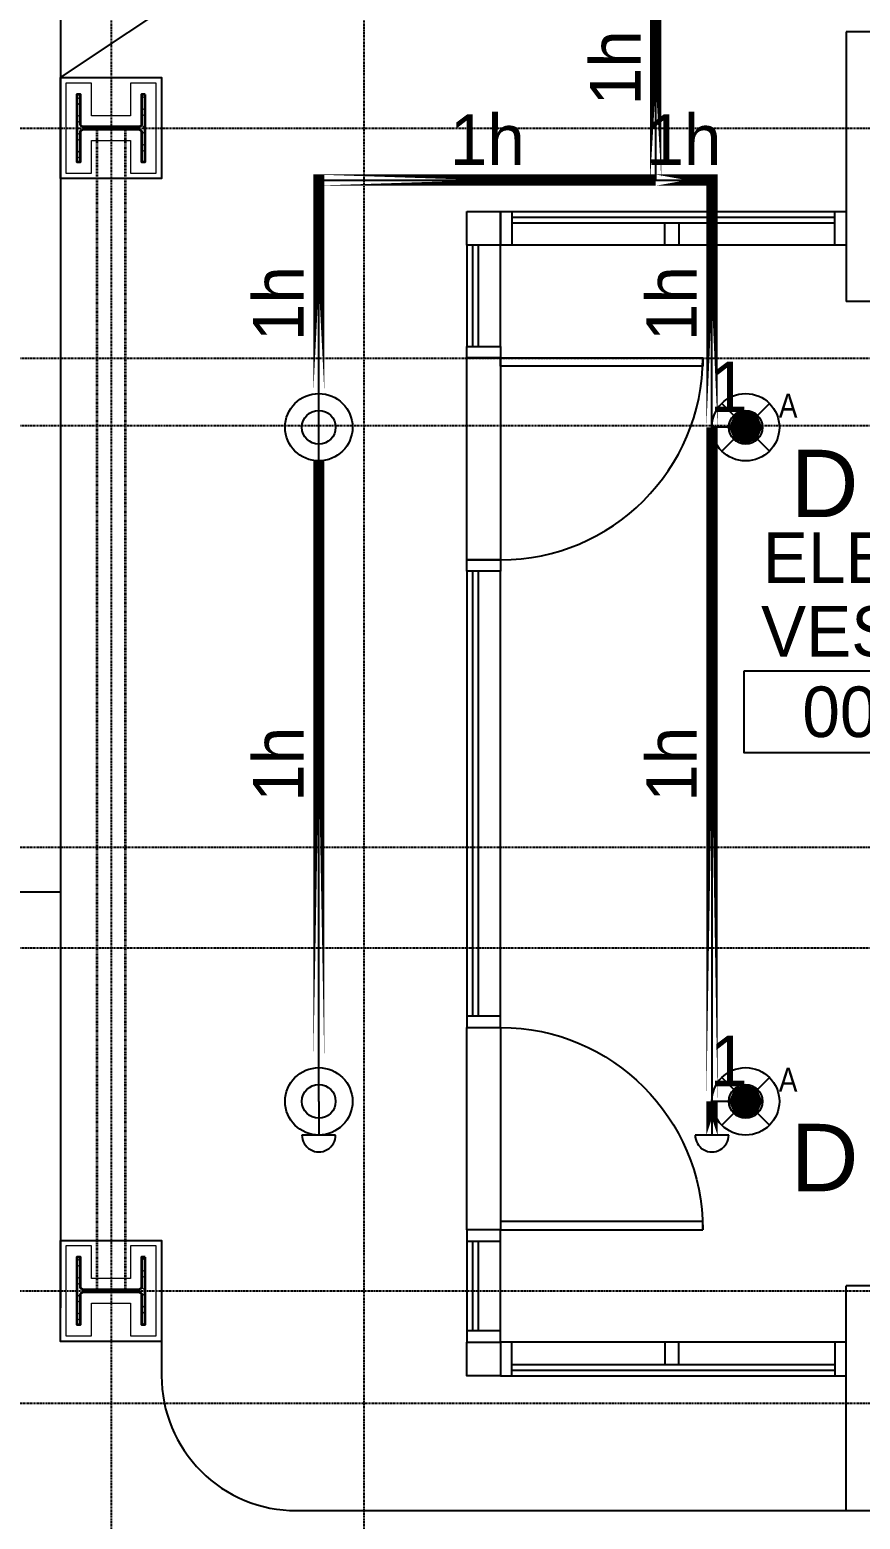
# Model space of a CAD drawing. Header units: inches. Extents: x -24247 to 247, y -491 to 2341.
# Drawn here: x -1967.5 to -1819.6, y 357.4 to 622.5 of the extents above; entities that cross this region are included whole.
import ezdxf
from ezdxf.enums import TextEntityAlignment as Align

# ---------------------------------------------------------------- set-up
doc = ezdxf.new("R2010")
doc.units = ezdxf.units.IN
doc.header["$LTSCALE"] = 0.3
doc.header["$MEASUREMENT"] = 0
doc.linetypes.add('CENTER2', pattern=[1.125, 0.75, -0.125, 0.125, -0.125])
doc.linetypes.add('HIDDEN2', pattern=[0.1875, 0.125, -0.0625])
for name, color, linetype, lineweight in [('A-Detl-Hatch', 1, 'Continuous', 18), ('A-Detl-Wide', 2, 'Continuous', 35), ('G-ANNO-TEXT', 7, 'Continuous', 0), ('S-Detl-Hatch', 1, 'Continuous', 18), ('S-Detl-Wide', 3, 'Continuous', 35)]:
    doc.layers.add(name, color=color, linetype=linetype, lineweight=lineweight)
for name, color, linetype in [('A-Door', 7, 'Continuous'), ('A-Door-Head', 8, 'Continuous'), ('A-Glaz', 7, 'Continuous'), ('A-Glaz-Sill', 8, 'Continuous'), ('A-Grid(SmallScale)', 11, 'CENTER2'), ('A-Site-Parking', 251, 'Continuous'), ('A-Tag-Rm(Scale)', 7, 'Continuous'), ('headdn', 7, 'Continuous'), ('HEADUP', 7, 'Continuous'), ('PIPEBL', 4, 'Continuous'), ('PIPESPC', 7, 'Continuous'), ('S-Site-Curb', 4, 'Continuous'), ('S-Structural Concrete', 4, 'Continuous'), ('S-Wall-CMU', 7, 'Continuous'), ('spk-cap', 7, 'Continuous'), ('TIDYPIPE', 7, 'Continuous')]:
    doc.layers.add(name, color=color, linetype=linetype)
doc.styles.add('Arial', font='arial.ttf')
doc.styles.add('PIPE', font='PIPE.SHX')

# ---------------------------------------------------------------- blocks, each defined once
blk = doc.blocks.new('Rm Tag')
blk.add_lwpolyline([(-0.2124, 0.0759), (0.2124, 0.0759), (0.2124, -0.0759), (-0.2124, -0.0759)], close=True)
for p in [(0, 0.2858), (0, 0.1493), (0, 0)]:
    blk.add_attdef('XXX', text='', height=0.0938).set_placement(p, align=Align.MIDDLE_CENTER)
blk = doc.blocks.new('*U20')
at = {"layer": 'A-Detl-Hatch'}
h = blk.add_hatch(dxfattribs=at)
h.set_pattern_fill('ANSI32', color=256, scale=6, style=0)
h.set_pattern_definition([(45, (0, -6.06), (-1.591, 1.591), []), (45, (1.0607, -6.06), (-1.591, 1.591), [])])
edge = h.paths.add_edge_path()
edge.add_line((6, -12.12), (6, -11.515))
edge.add_line((6, -11.515), (0.795, -11.515))
edge.add_arc((0.795, -10.915), 0.6, 180, 270, ccw=False)
edge.add_line((0.195, -10.915), (0.195, -1.205))
edge.add_arc((0.795, -1.205), 0.6, 90, 180, ccw=False)
edge.add_line((0.795, -0.605), (6, -0.605))
edge.add_line((6, -0.605), (6, 0))
edge.add_line((6, 0), (-6, 0))
edge.add_line((-6, 0), (-6, -0.605))
edge.add_line((-6, -0.605), (-0.795, -0.605))
edge.add_arc((-0.795, -1.205), 0.6, 0, 90, ccw=False)
edge.add_line((-0.195, -1.205), (-0.195, -10.915))
edge.add_arc((-0.795, -10.915), 0.6, 270, 360, ccw=False)
edge.add_line((-0.795, -11.515), (-6, -11.515))
edge.add_line((-6, -11.515), (-6, -12.12))
edge.add_line((-6, -12.12), (6, -12.12))
at = {"color": 0, "linetype": 'ByBlock'}
blk.add_lwpolyline([(6, -12.12), (6, -11.515), (0.795, -11.515, -0.4142136), (0.195, -10.915), (0.195, -1.205, -0.4142136), (0.795, -0.605), (6, -0.605), (6, 0), (-6, 0), (-6, -0.605), (-0.795, -0.605, -0.4142136), (-0.195, -1.205), (-0.195, -10.915, -0.4142136), (-0.795, -11.515), (-6, -11.515), (-6, -12.12)], format="xyb", close=True, dxfattribs=at)
blk = doc.blocks.new('W12X65')
at = {"layer": 'S-Detl-Hatch'}
blk.add_lwpolyline([(13860.59, -7310.28), (13860.59, -7305.67), (13854.79, -7305.67), (13854.79, -7298.76), (13860.59, -7298.76), (13860.59, -7294.16), (13844.59, -7294.16), (13844.59, -7298.76), (13850.4, -7298.76), (13850.4, -7305.67), (13844.59, -7305.67), (13844.59, -7310.28)], close=True, dxfattribs=at)
at = {"layer": 'A-Detl-Wide'}
blk.add_blockref('*U20', (13852.59, -7296.16), dxfattribs=at)
blk = doc.blocks.new('Door 36in')
blk.add_lwpolyline([(0, 36), (1.5, 36), (1.5, 0), (0, 0)], close=True)
blk.add_arc((0, 0), 36, 0, 90)
blk = doc.blocks.new('DPEND4')
for p, q in [((4.24, -4.24), (-4.24, 4.24)), ((-4.24, -4.24), (4.24, 4.24))]:
    blk.add_line(p, q)
for radius in [6, 3]:
    blk.add_circle((0, 0), radius)
for points in [[(0, 0), (0, 3), (-2.12, 2.14)], [(0, 0), (0, 3), (2.12, 2.14)], [(0, 0), (-3, 0), (-2.08, 2.07)], [(0, 0), (-3, 0), (-2.08, -2.07)], [(0, 0), (0, -3), (-2.12, -2.14)], [(0, 0), (3, 0), (2.08, 2.07)], [(0, 0), (0, -3), (2.12, -2.14)], [(0, 0), (3, 0), (2.08, -2.07)]]:
    blk.add_solid(points)
at = {"style": 'PIPE', "width": 1.359757}
blk.add_text('A', height=4.28, dxfattribs=at).set_placement((5.9, 1.71), (9.23, 1.71), align=Align.FIT)
blk = doc.blocks.new('SPRIG1')
for radius in [6, 3]:
    blk.add_circle((0, 0), radius)
blk = doc.blocks.new('CAP')
blk.add_line((0, 3), (0, -3))
blk.add_arc((0, 0), 3, 270, 90)
blk = doc.blocks.new('PIPESPC')
at = {"layer": 'PIPESPC', "style": 'PIPE', "width": 0.9}
blk.add_attdef('SIZE', text='', height=9, dxfattribs=at).set_placement((0, 4.02), align=Align.CENTER)
at = {"layer": 'PIPESPC', "style": 'PIPE', "flags": 1}
blk.add_attdef('SCHED', (25.3, 3.89), '', height=9, dxfattribs=at)

msp = doc.modelspace()

# ---------------------------------------------------------------- linework, layer by layer
at = {"layer": 'A-Door'}
for points in [[(-1889.63, 566.13), (-1883.63, 566.13), (-1883.63, 564.13), (-1889.63, 564.13)], [(-1889.63, 528.13), (-1883.63, 528.13), (-1883.63, 526.13), (-1889.63, 526.13)], [(-1889.63, 444.88), (-1883.63, 444.88), (-1883.63, 446.88), (-1889.63, 446.88)], [(-1889.63, 406.88), (-1883.63, 406.88), (-1883.63, 408.88), (-1889.63, 408.88)]]:
    msp.add_lwpolyline(points, close=True, dxfattribs=at)
at = {"layer": 'A-Door-Head'}
for points in [[(-1889.63, 564.13), (-1883.63, 564.13), (-1883.63, 528.13), (-1889.63, 528.13)], [(-1889.63, 444.88), (-1883.63, 444.88), (-1883.63, 408.88), (-1889.63, 408.88)]]:
    msp.add_lwpolyline(points, close=True, dxfattribs=at)
at = {"layer": 'A-Glaz'}
for p, q in [((-1881.63, 589.13), (-1824.13, 589.13)), ((-1881.63, 588.13), (-1824.13, 588.13)), ((-1888.63, 584.13), (-1888.63, 566.13)), ((-1887.63, 584.13), (-1887.63, 566.13)), ((-1888.63, 526.13), (-1888.63, 446.88)), ((-1887.63, 526.13), (-1887.63, 446.88)), ((-1888.63, 406.88), (-1888.63, 390.87)), ((-1887.63, 406.88), (-1887.63, 390.87)), ((-1881.63, 384.87), (-1824.13, 384.87)), ((-1881.63, 383.87), (-1824.13, 383.87))]:
    msp.add_line(p, q, dxfattribs=at)
for points in [[(-1889.63, 590.13), (-1883.63, 590.13), (-1883.63, 584.13), (-1889.63, 584.13)], [(-1883.63, 584.13), (-1883.63, 590.13), (-1881.63, 590.13), (-1881.63, 584.13)], [(-1824.13, 584.13), (-1824.13, 590.13), (-1822.13, 590.13), (-1822.13, 584.13)], [(-1854.38, 588.13), (-1851.88, 588.13), (-1851.88, 584.13), (-1854.38, 584.13)], [(-1883.63, 390.87), (-1889.63, 390.87), (-1889.63, 388.87), (-1883.63, 388.87)], [(-1889.63, 388.87), (-1883.63, 388.87), (-1883.63, 382.87), (-1889.63, 382.87)], [(-1883.63, 388.87), (-1883.63, 382.87), (-1881.63, 382.87), (-1881.63, 388.87)], [(-1854.38, 384.87), (-1851.88, 384.87), (-1851.88, 388.87), (-1854.38, 388.87)], [(-1824.13, 388.87), (-1824.13, 382.87), (-1822.13, 382.87), (-1822.13, 388.87)]]:
    msp.add_lwpolyline(points, close=True, dxfattribs=at)
at = {"layer": 'A-Glaz-Sill'}
for p, q in [((-1881.63, 590.13), (-1824.13, 590.13)), ((-1889.63, 584.13), (-1889.63, 566.13)), ((-1883.63, 566.13), (-1883.63, 584.13)), ((-1824.13, 584.13), (-1881.63, 584.13)), ((-1889.63, 526.13), (-1889.63, 446.88)), ((-1883.63, 446.88), (-1883.63, 526.13)), ((-1889.63, 406.88), (-1889.63, 390.87)), ((-1883.63, 390.87), (-1883.63, 406.88)), ((-1824.13, 388.87), (-1881.63, 388.87)), ((-1881.63, 382.87), (-1824.13, 382.87))]:
    msp.add_line(p, q, dxfattribs=at)
at = {"layer": 'A-Grid(SmallScale)'}
for p, q in [((-1953, 1771.74), (-1953, -107.53)), ((-1908, 1771.74), (-1908, -107.53)), ((-3580, 605), (228, 605)), ((228, 564), (-3558.75, 564)), ((228, 552), (-3580, 552)), ((-3580, 477), (228, 477)), ((228, 459), (-3560.16, 459)), ((-3554.2, 398), (228, 398)), ((-3580, 378), (228, 378))]:
    msp.add_line(p, q, dxfattribs=at)
at = {"layer": 'A-Site-Parking'}
msp.add_line((-1962, 469), (-2022, 469), dxfattribs=at)
at = {"layer": 'PIPEBL', "color": 1}
for p, q in [((-1856, 595.74), (-1856, 635.74)), ((-1916, 551.74), (-1916, 595.74)), ((-1916, 595.74), (-1856, 595.74)), ((-1856, 595.74), (-1846, 595.74)), ((-1846, 551.74), (-1846, 595.74)), ((-1916, 431.74), (-1916, 551.74)), ((-1840, 551.74), (-1846, 551.74)), ((-1846, 551.74), (-1846, 431.74)), ((-1916, 431.74), (-1916, 425.74)), ((-1840, 431.74), (-1846, 431.74)), ((-1846, 431.74), (-1846, 425.74))]:
    msp.add_line(p, q, dxfattribs=at)
at = {"layer": 'S-Detl-Wide', "linetype": 'HIDDEN2'}
for p, q in [((-1955.5, 604.81), (-1955.5, 398.2)), ((-1950.5, 604.81), (-1950.5, 398.2))]:
    msp.add_line(p, q, dxfattribs=at)
at = {"layer": 'S-Site-Curb'}
msp.add_line((-1962, 703.21), (-1962, 395), dxfattribs=at)
msp.add_lwpolyline([(-1962, 638), (-1962, 614), (-1926, 638), (-1962, 638)], close=True, dxfattribs=at)
msp.add_lwpolyline([(-1944, 389), (-1944, 382.87, 0.414214), (-1920, 358.88), (-1822.13, 358.88)], format="xyb", dxfattribs=at)
at = {"layer": 'S-Structural Concrete'}
for points in [[(-1962, 614), (-1944, 614), (-1944, 596), (-1962, 596)], [(-1962, 407), (-1944, 407), (-1944, 389), (-1962, 389)]]:
    msp.add_lwpolyline(points, close=True, dxfattribs=at)
at = {"layer": 'S-Wall-CMU'}
for p, q in [((-1546.13, 622.13), (-1822.13, 622.13)), ((-1822.13, 622.13), (-1822.13, 574.13)), ((-1798, 574.13), (-1822.13, 574.13)), ((-1822.13, 358.88), (-1822.13, 398.88)), ((-1798, 398.88), (-1822.13, 398.88)), ((-1822.13, 358.88), (-1666.88, 358.88))]:
    msp.add_line(p, q, dxfattribs=at)
at = {"layer": 'TIDYPIPE', "color": 7, "const_width": 2}
for points in [[(-1856, 595.74), (-1856, 629.74)], [(-1917, 595.74), (-1856, 595.74)], [(-1916, 557.74), (-1916, 596.74)], [(-1856, 595.74), (-1845, 595.74)], [(-1846, 551.74), (-1846, 596.74)], [(-1846, 431.74), (-1846, 551.74)], [(-1916, 437.74), (-1916, 545.74)], [(-1846, 425.74), (-1846, 431.74)]]:
    msp.add_lwpolyline(points, close=True, dxfattribs=at)

# ---------------------------------------------------------------- block references
at = {"rotation": 90}
for p in [(-9255.22, -13247.59), (-9255.22, -13454.59)]:
    msp.add_blockref('W12X65', p, dxfattribs=at)
at = {"layer": 'A-Door', "rotation": 270}
msp.add_blockref('Door 36in', (-1883.63, 564.13), dxfattribs=at)
at = {"layer": 'A-Door', "xscale": -1, "rotation": 270}
msp.add_blockref('Door 36in', (-1883.63, 408.88), dxfattribs=at)
at = {"layer": 'A-Tag-Rm(Scale)'}
ref = msp.add_blockref('Rm Tag', (-1819.87, 501.09), dxfattribs=dict(at, xscale=96, yscale=96, zscale=96))
ref.add_attrib('XXX', 'ELEV.', dxfattribs={"layer": '0', "height": 9}).set_placement((-1819.87, 528.54), align=Align.MIDDLE_CENTER)
ref.add_attrib('XXX', 'VEST.', dxfattribs={"layer": '0', "height": 9}).set_placement((-1819.87, 515.43), align=Align.MIDDLE_CENTER)
ref.add_attrib('XXX', '001', dxfattribs={"layer": '0', "height": 9}).set_placement((-1819.87, 501.09), align=Align.MIDDLE_CENTER)
at = {"layer": 'headdn'}
for p in [(-1840, 551.74), (-1840, 431.74)]:
    msp.add_blockref('DPEND4', p, dxfattribs=at)
at = {"layer": 'HEADUP'}
for p in [(-1916, 551.74), (-1916, 431.74)]:
    msp.add_blockref('SPRIG1', p, dxfattribs=at)
at = {"layer": 'PIPESPC'}
ref = msp.add_blockref('PIPESPC', (-1856, 615.74), dxfattribs=dict(at, rotation=90))
ref.add_attrib('SIZE', '1h', dxfattribs={"color": 0, "height": 9, "rotation": 90, "style": 'PIPE'}).set_placement((-1856, 615.74), align=Align.BOTTOM_CENTER)
ref = msp.add_blockref('PIPESPC', (-1886, 595.74), dxfattribs=at)
ref.add_attrib('SIZE', '1h', dxfattribs={"color": 0, "height": 9, "style": 'PIPE'}).set_placement((-1886, 595.74), align=Align.BOTTOM_CENTER)
ref = msp.add_blockref('PIPESPC', (-1851, 595.74), dxfattribs=at)
ref.add_attrib('SIZE', '1h', dxfattribs={"color": 0, "height": 9, "style": 'PIPE'}).set_placement((-1851, 595.74), align=Align.BOTTOM_CENTER)
ref = msp.add_blockref('PIPESPC', (-1916, 573.74), dxfattribs=dict(at, rotation=90))
ref.add_attrib('SIZE', '1h', dxfattribs={"color": 0, "height": 9, "rotation": 90, "style": 'PIPE'}).set_placement((-1916, 573.74), align=Align.BOTTOM_CENTER)
ref = msp.add_blockref('PIPESPC', (-1846, 573.74), dxfattribs=dict(at, rotation=90))
ref.add_attrib('SIZE', '1h', dxfattribs={"color": 0, "height": 9, "rotation": 90, "style": 'PIPE'}).set_placement((-1846, 573.74), align=Align.BOTTOM_CENTER)
ref = msp.add_blockref('PIPESPC', (-1843, 551.74), dxfattribs=at)
ref.add_attrib('SIZE', '1', dxfattribs={"color": 0, "height": 9, "style": 'PIPE'}).set_placement((-1843, 551.74), align=Align.BOTTOM_CENTER)
ref = msp.add_blockref('PIPESPC', (-1916, 491.74), dxfattribs=dict(at, rotation=90))
ref.add_attrib('SIZE', '1h', dxfattribs={"color": 0, "height": 9, "rotation": 90, "style": 'PIPE'}).set_placement((-1916, 491.74), align=Align.BOTTOM_CENTER)
ref = msp.add_blockref('PIPESPC', (-1846, 491.74), dxfattribs=dict(at, rotation=90))
ref.add_attrib('SIZE', '1h', dxfattribs={"color": 0, "height": 9, "rotation": 90, "style": 'PIPE'}).set_placement((-1846, 491.74), align=Align.BOTTOM_CENTER)
ref = msp.add_blockref('PIPESPC', (-1843, 431.74), dxfattribs=at)
ref.add_attrib('SIZE', '1', dxfattribs={"color": 0, "height": 9, "style": 'PIPE'}).set_placement((-1843, 431.74), align=Align.BOTTOM_CENTER)
at = {"layer": 'spk-cap', "rotation": 270.0000000000834}
for p in [(-1916, 425.74), (-1846, 425.74)]:
    msp.add_blockref('CAP', p, dxfattribs=at)

# ---------------------------------------------------------------- texts
at = {"layer": 'G-ANNO-TEXT', "char_height": 12, "attachment_point": 1, "style": 'Arial'}
for insert in [(-1832, 547.74), (-1832, 427.74)]:
    msp.add_mtext_dynamic_manual_height_columns('D', width=80, gutter_width=60, heights=[0], dxfattribs=dict(at, insert=insert))

doc.saveas('drawing.dxf')
